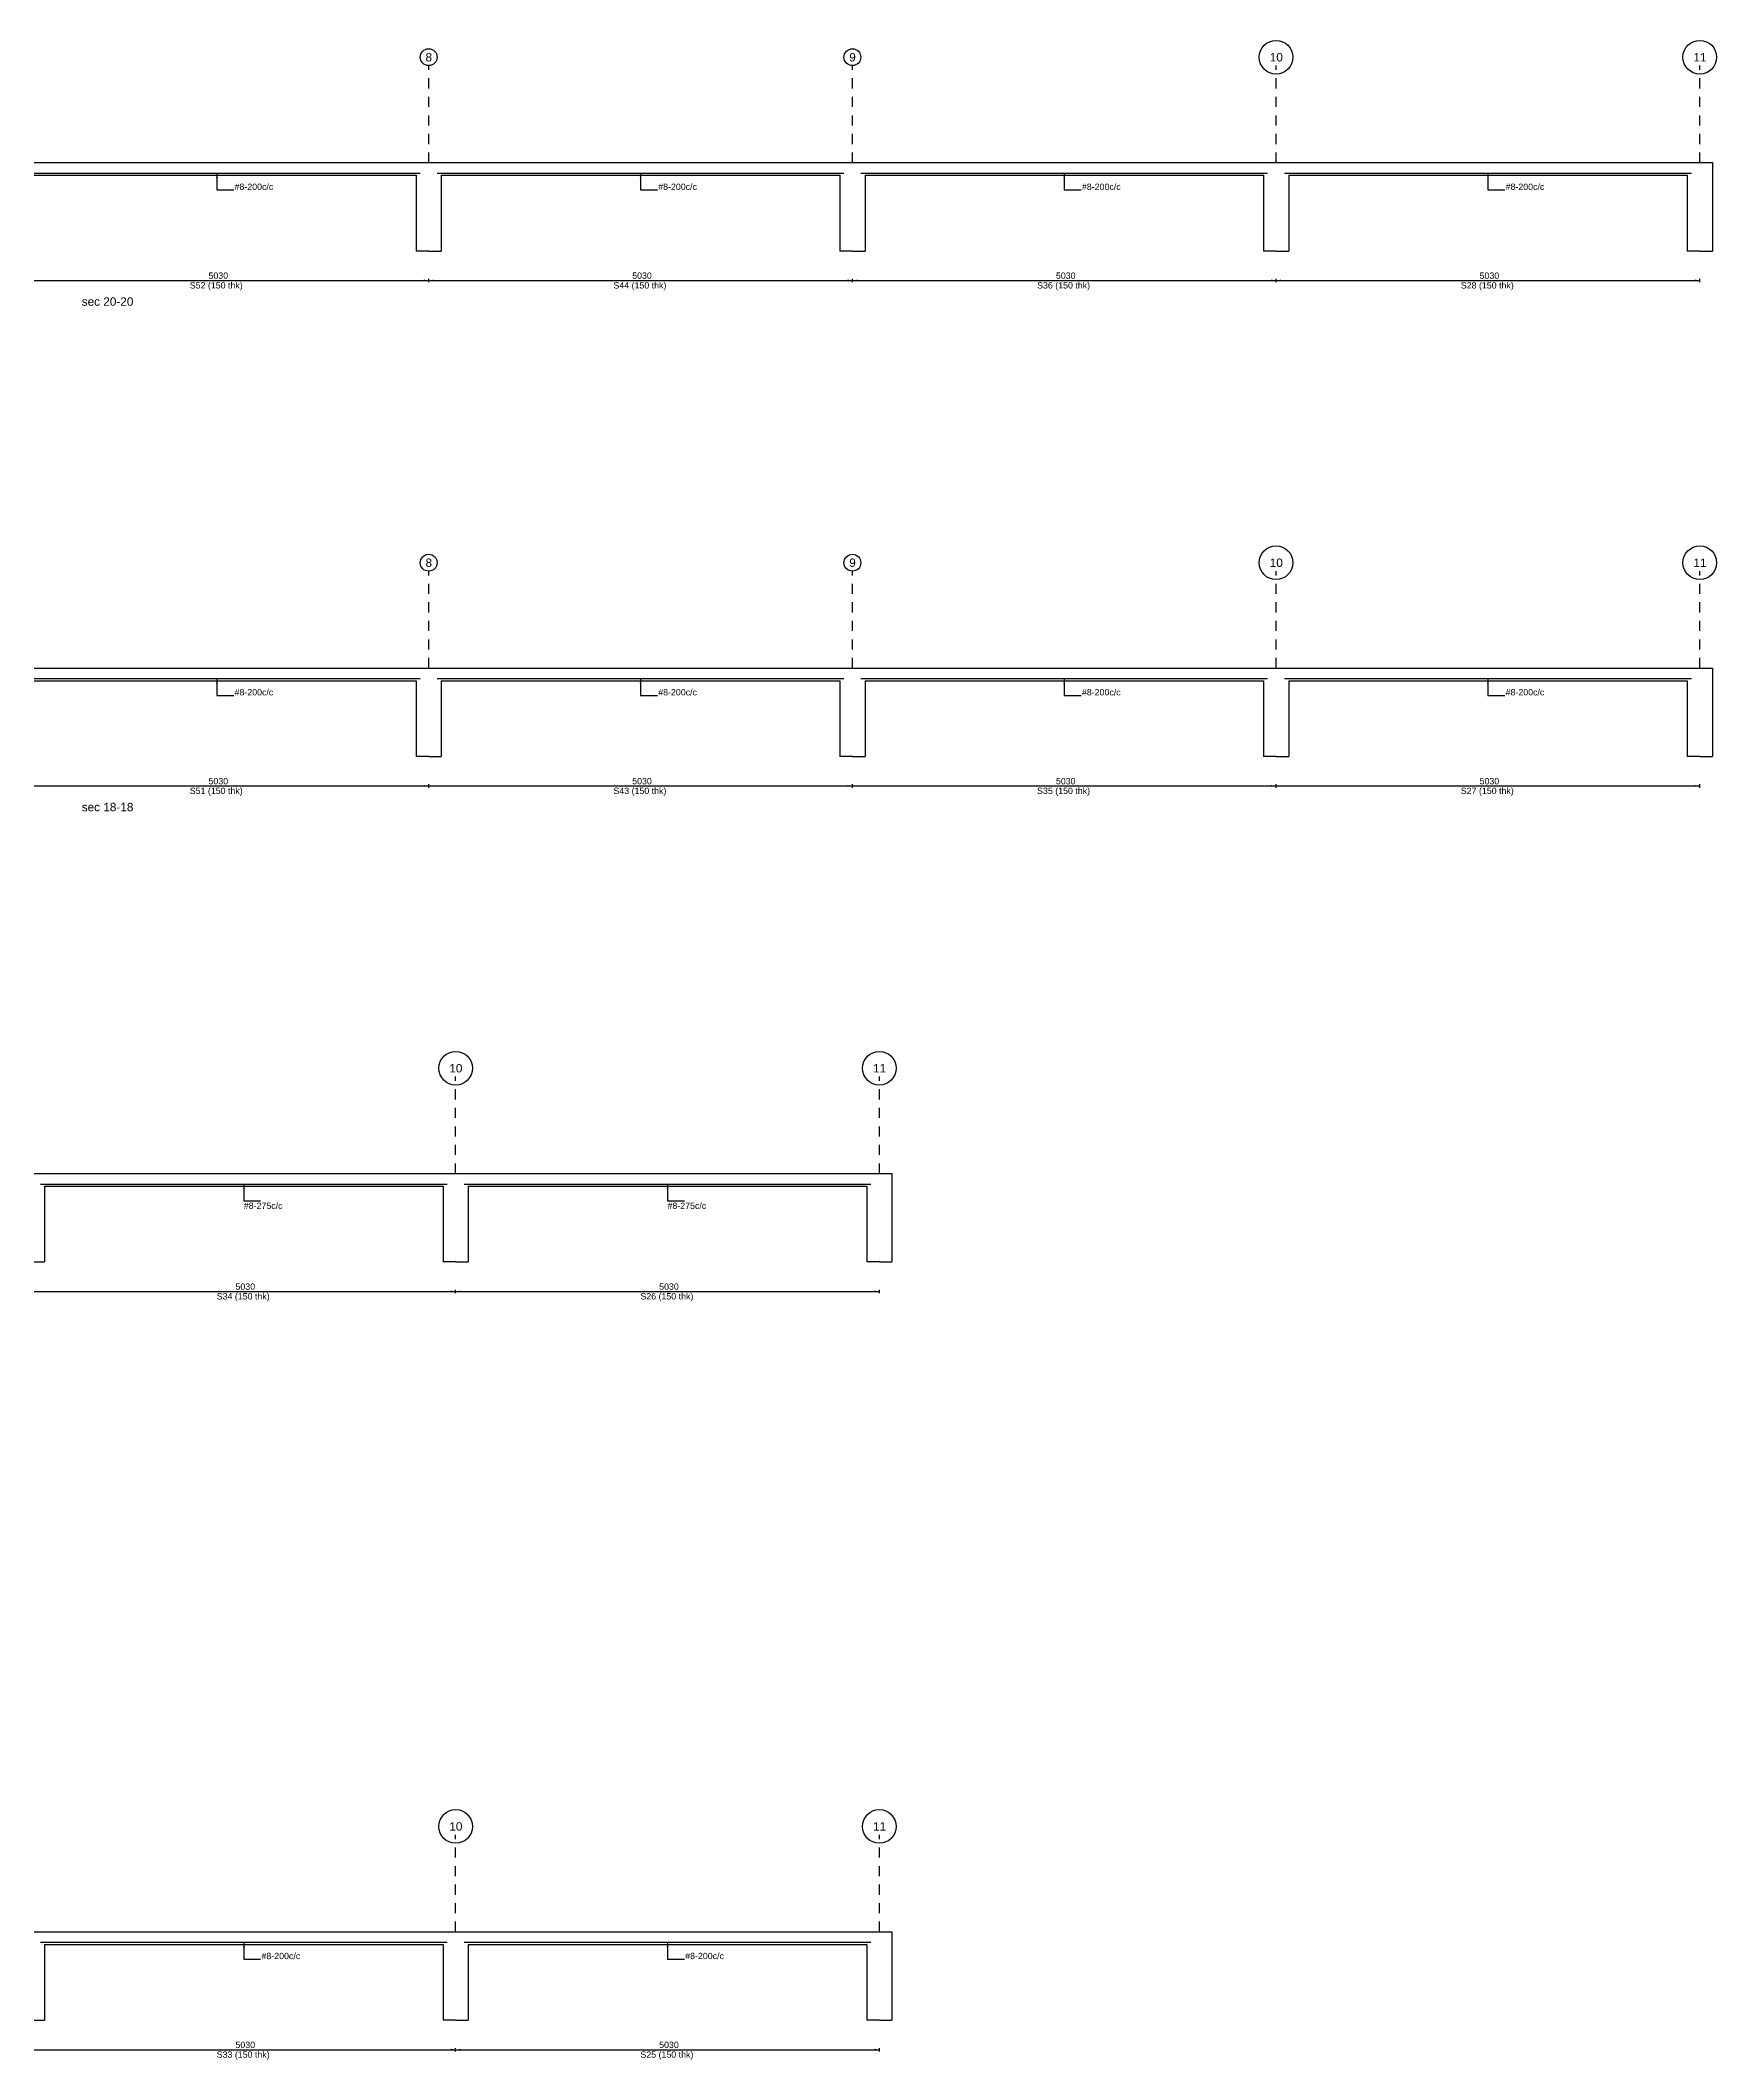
# Model space of a CAD drawing. Extents: x 0 to 119, y -5 to 121.
# Drawn here: x 88.42 to 108.32, y 97.36 to 121.33 of the extents above; entities that cross this region are included whole.
import ezdxf

# ---------------------------------------------------------------- set-up
doc = ezdxf.new("R2010")
doc.units = 0
doc.linetypes.add('ACAD_ISO02W100', pattern=[15, 12, -3])
for name, color, linetype in [('Axisline', 7, 'CONTINUOUS'), ('Axisline_Name', 1, 'CONTINUOUS'), ('LongBars', 1, 'CONTINUOUS'), ('Longsection', 2, 'CONTINUOUS'), ('Section_Name', 1, 'CONTINUOUS'), ('Slab_Bottom_Steel', 1, 'CONTINUOUS'), ('Slab_ID', 4, 'CONTINUOUS'), ('Span_Dim', 7, 'CONTINUOUS'), ('span_line', 7, 'CONTINUOUS')]:
    doc.layers.add(name, color=color, linetype=linetype)
doc.styles.add('STRUDS_Arial', font='ARIAL.TTF', dxfattribs={"height": 0.04})

msp = doc.modelspace()

# ---------------------------------------------------------------- linework, layer by layer
at = {"layer": 'Axisline', "linetype": 'ACAD_ISO02W100', "ltscale": 0.01}
for p, q in [((93.028, 119.88), (93.028, 121.03)), ((98.058, 119.88), (98.058, 121.03)), ((103.088, 119.88), (103.088, 121.03)), ((108.118, 119.88), (108.118, 121.03)), ((93.028, 113.88), (93.028, 115.03)), ((98.058, 113.88), (98.058, 115.03)), ((103.088, 113.88), (103.088, 115.03)), ((108.118, 113.88), (108.118, 115.03)), ((93.348, 107.88), (93.348, 109.03)), ((98.378, 107.88), (98.378, 109.03)), ((93.348, 98.88), (93.348, 100.03)), ((98.378, 98.88), (98.378, 100.03))]:
    msp.add_line(p, q, dxfattribs=at)
at = {"layer": 'Axisline'}
for centre, radius in [((103.088, 121.13), 0.2), ((108.118, 121.13), 0.2), ((93.028, 121.13), 0.1), ((98.058, 121.13), 0.1), ((103.088, 115.13), 0.2), ((108.118, 115.13), 0.2), ((93.028, 115.13), 0.1), ((98.058, 115.13), 0.1), ((93.348, 109.13), 0.2), ((98.378, 109.13), 0.2), ((93.348, 100.13), 0.2), ((98.378, 100.13), 0.2)]:
    msp.add_circle(centre, radius, dxfattribs=at)
at = {"layer": 'Longsection'}
for p, q in [((87.998, 119.88), (93.028, 119.88)), ((93.028, 119.88), (98.058, 119.88)), ((98.058, 119.88), (103.088, 119.88)), ((103.088, 119.88), (108.118, 119.88)), ((108.118, 119.88), (108.268, 119.88)), ((108.268, 119.88), (108.268, 118.83)), ((88.148, 119.73), (92.878, 119.73)), ((92.878, 119.73), (92.878, 118.83)), ((93.178, 119.73), (97.908, 119.73)), ((93.178, 119.73), (93.178, 118.83)), ((97.908, 119.73), (97.908, 118.83)), ((98.208, 119.73), (102.938, 119.73)), ((98.208, 119.73), (98.208, 118.83)), ((102.938, 119.73), (102.938, 118.83)), ((103.238, 119.73), (107.968, 119.73)), ((103.238, 119.73), (103.238, 118.83)), ((107.968, 119.73), (107.968, 118.83)), ((93.028, 118.83), (92.878, 118.83)), ((93.028, 118.83), (93.178, 118.83)), ((98.058, 118.83), (97.908, 118.83)), ((98.058, 118.83), (98.208, 118.83)), ((103.088, 118.83), (102.938, 118.83)), ((103.088, 118.83), (103.238, 118.83)), ((108.118, 118.83), (107.968, 118.83)), ((108.118, 118.83), (108.268, 118.83)), ((87.998, 113.88), (93.028, 113.88)), ((93.028, 113.88), (98.058, 113.88)), ((98.058, 113.88), (103.088, 113.88)), ((103.088, 113.88), (108.118, 113.88)), ((108.118, 113.88), (108.268, 113.88)), ((108.268, 113.88), (108.268, 112.83)), ((88.148, 113.73), (92.878, 113.73)), ((92.878, 113.73), (92.878, 112.83)), ((93.178, 113.73), (97.908, 113.73)), ((93.178, 113.73), (93.178, 112.83)), ((97.908, 113.73), (97.908, 112.83)), ((98.208, 113.73), (102.938, 113.73)), ((98.208, 113.73), (98.208, 112.83)), ((102.938, 113.73), (102.938, 112.83)), ((103.238, 113.73), (107.968, 113.73)), ((103.238, 113.73), (103.238, 112.83)), ((107.968, 113.73), (107.968, 112.83)), ((93.028, 112.83), (92.878, 112.83)), ((93.028, 112.83), (93.178, 112.83)), ((98.058, 112.83), (97.908, 112.83)), ((98.058, 112.83), (98.208, 112.83)), ((103.088, 112.83), (102.938, 112.83)), ((103.088, 112.83), (103.238, 112.83)), ((108.118, 112.83), (107.968, 112.83)), ((108.118, 112.83), (108.268, 112.83)), ((88.318, 107.88), (93.348, 107.88)), ((93.348, 107.88), (98.378, 107.88)), ((98.378, 107.88), (98.528, 107.88)), ((98.528, 107.88), (98.528, 106.83)), ((88.468, 107.73), (93.198, 107.73)), ((88.468, 107.73), (88.468, 106.83)), ((93.198, 107.73), (93.198, 106.83)), ((93.498, 107.73), (98.228, 107.73)), ((93.498, 107.73), (93.498, 106.83)), ((98.228, 107.73), (98.228, 106.83)), ((88.318, 106.83), (88.468, 106.83)), ((93.348, 106.83), (93.198, 106.83)), ((93.348, 106.83), (93.498, 106.83)), ((98.378, 106.83), (98.228, 106.83)), ((98.378, 106.83), (98.528, 106.83)), ((88.318, 98.88), (93.348, 98.88)), ((93.348, 98.88), (98.378, 98.88)), ((98.378, 98.88), (98.528, 98.88)), ((98.528, 98.88), (98.528, 97.83)), ((88.468, 98.73), (93.198, 98.73)), ((88.468, 98.73), (88.468, 97.83)), ((93.198, 98.73), (93.198, 97.83)), ((93.498, 98.73), (98.228, 98.73)), ((93.498, 98.73), (93.498, 97.83)), ((98.228, 98.73), (98.228, 97.83)), ((88.318, 97.83), (88.468, 97.83)), ((93.348, 97.83), (93.198, 97.83)), ((93.348, 97.83), (93.498, 97.83)), ((98.378, 97.83), (98.228, 97.83)), ((98.378, 97.83), (98.528, 97.83))]:
    msp.add_line(p, q, dxfattribs=at)
at = {"layer": 'Slab_Bottom_Steel'}
for p, q in [((88.098, 119.755), (92.928, 119.755)), ((90.513, 119.755), (90.513, 119.555)), ((93.128, 119.755), (97.958, 119.755)), ((95.543, 119.755), (95.543, 119.555)), ((98.158, 119.755), (102.988, 119.755)), ((100.573, 119.755), (100.573, 119.555)), ((103.188, 119.755), (108.018, 119.755)), ((105.603, 119.755), (105.603, 119.555)), ((90.513, 119.555), (90.713, 119.555)), ((95.543, 119.555), (95.743, 119.555)), ((100.573, 119.555), (100.773, 119.555)), ((105.603, 119.555), (105.803, 119.555)), ((88.098, 113.755), (92.928, 113.755)), ((90.513, 113.755), (90.513, 113.555)), ((93.128, 113.755), (97.958, 113.755)), ((95.543, 113.755), (95.543, 113.555)), ((98.158, 113.755), (102.988, 113.755)), ((100.573, 113.755), (100.573, 113.555)), ((103.188, 113.755), (108.018, 113.755)), ((105.603, 113.755), (105.603, 113.555)), ((90.513, 113.555), (90.713, 113.555)), ((95.543, 113.555), (95.743, 113.555)), ((100.573, 113.555), (100.773, 113.555)), ((105.603, 113.555), (105.803, 113.555)), ((88.418, 107.755), (93.248, 107.755)), ((90.833, 107.755), (90.833, 107.555)), ((93.448, 107.755), (98.278, 107.755)), ((95.863, 107.755), (95.863, 107.555)), ((90.833, 107.555), (91.033, 107.555)), ((95.863, 107.555), (96.063, 107.555)), ((88.418, 98.755), (93.248, 98.755)), ((90.833, 98.755), (90.833, 98.555)), ((93.448, 98.755), (98.278, 98.755)), ((95.863, 98.755), (95.863, 98.555)), ((90.833, 98.555), (91.033, 98.555)), ((95.863, 98.555), (96.063, 98.555))]:
    msp.add_line(p, q, dxfattribs=at)
for points in [[(90.513, 119.755), (90.503, 119.695), (90.513, 119.755), (90.523, 119.695)], [(95.543, 119.755), (95.533, 119.695), (95.543, 119.755), (95.553, 119.695)], [(100.573, 119.755), (100.563, 119.695), (100.573, 119.755), (100.583, 119.695)], [(105.603, 119.755), (105.593, 119.695), (105.603, 119.755), (105.613, 119.695)], [(90.513, 113.755), (90.503, 113.695), (90.513, 113.755), (90.523, 113.695)], [(95.543, 113.755), (95.533, 113.695), (95.543, 113.755), (95.553, 113.695)], [(100.573, 113.755), (100.563, 113.695), (100.573, 113.755), (100.583, 113.695)], [(105.603, 113.755), (105.593, 113.695), (105.603, 113.755), (105.613, 113.695)], [(90.833, 107.755), (90.823, 107.695), (90.833, 107.755), (90.843, 107.695)], [(95.863, 107.755), (95.853, 107.695), (95.863, 107.755), (95.873, 107.695)], [(90.833, 98.755), (90.823, 98.695), (90.833, 98.755), (90.843, 98.695)], [(95.863, 98.755), (95.853, 98.695), (95.863, 98.755), (95.873, 98.695)]]:
    msp.add_solid(points, dxfattribs=at)
at = {"layer": 'Span_Line'}
for p, q in [((87.998, 118.48), (93.028, 118.48)), ((93.028, 118.46), (93.028, 118.5)), ((93.028, 118.46), (93.028, 118.5)), ((93.028, 118.48), (98.058, 118.48)), ((98.058, 118.46), (98.058, 118.5)), ((98.058, 118.46), (98.058, 118.5)), ((98.058, 118.48), (103.088, 118.48)), ((103.088, 118.46), (103.088, 118.5)), ((103.088, 118.46), (103.088, 118.5)), ((103.088, 118.48), (108.118, 118.48)), ((108.118, 118.46), (108.118, 118.5)), ((87.998, 112.48), (93.028, 112.48)), ((93.028, 112.46), (93.028, 112.5)), ((93.028, 112.46), (93.028, 112.5)), ((93.028, 112.48), (98.058, 112.48)), ((98.058, 112.46), (98.058, 112.5)), ((98.058, 112.46), (98.058, 112.5)), ((98.058, 112.48), (103.088, 112.48)), ((103.088, 112.46), (103.088, 112.5)), ((103.088, 112.46), (103.088, 112.5)), ((103.088, 112.48), (108.118, 112.48)), ((108.118, 112.46), (108.118, 112.5)), ((88.318, 106.48), (93.348, 106.48)), ((93.348, 106.46), (93.348, 106.5)), ((93.348, 106.46), (93.348, 106.5)), ((93.348, 106.48), (98.378, 106.48)), ((98.378, 106.46), (98.378, 106.5)), ((88.318, 97.48), (93.348, 97.48)), ((93.348, 97.46), (93.348, 97.5)), ((93.348, 97.46), (93.348, 97.5)), ((93.348, 97.48), (98.378, 97.48)), ((98.378, 97.46), (98.378, 97.5))]:
    msp.add_line(p, q, dxfattribs=at)
for points in [[(93.028, 118.48), (92.968, 118.492), (93.028, 118.48), (92.968, 118.47)], [(93.028, 118.48), (93.088, 118.49), (93.028, 118.48), (93.088, 118.47)], [(98.058, 118.48), (97.998, 118.492), (98.058, 118.48), (97.998, 118.47)], [(98.058, 118.48), (98.118, 118.49), (98.058, 118.48), (98.118, 118.47)], [(103.088, 118.48), (103.028, 118.492), (103.088, 118.48), (103.028, 118.47)], [(103.088, 118.48), (103.148, 118.49), (103.088, 118.48), (103.148, 118.47)], [(108.118, 118.48), (108.058, 118.492), (108.118, 118.48), (108.058, 118.47)], [(93.028, 112.48), (92.968, 112.492), (93.028, 112.48), (92.968, 112.47)], [(93.028, 112.48), (93.088, 112.49), (93.028, 112.48), (93.088, 112.47)], [(98.058, 112.48), (97.998, 112.492), (98.058, 112.48), (97.998, 112.47)], [(98.058, 112.48), (98.118, 112.49), (98.058, 112.48), (98.118, 112.47)], [(103.088, 112.48), (103.028, 112.492), (103.088, 112.48), (103.028, 112.47)], [(103.088, 112.48), (103.148, 112.49), (103.088, 112.48), (103.148, 112.47)], [(108.118, 112.48), (108.058, 112.492), (108.118, 112.48), (108.058, 112.47)], [(93.348, 106.48), (93.288, 106.492), (93.348, 106.48), (93.288, 106.47)], [(93.348, 106.48), (93.408, 106.49), (93.348, 106.48), (93.408, 106.47)], [(98.378, 106.48), (98.318, 106.492), (98.378, 106.48), (98.318, 106.47)], [(93.348, 97.48), (93.288, 97.492), (93.348, 97.48), (93.288, 97.47)], [(93.348, 97.48), (93.408, 97.49), (93.348, 97.48), (93.408, 97.47)], [(98.378, 97.48), (98.318, 97.492), (98.378, 97.48), (98.318, 97.47)]]:
    msp.add_solid(points, dxfattribs=at)

# ---------------------------------------------------------------- texts
at = {"layer": 'Axisline_Name', "style": 'STRUDS_Arial'}
for s, p in [('8', (92.9905, 121.08)), ('9', (98.0205, 121.08)), ('10', (103.013, 121.08)), ('11', (108.043, 121.08)), ('8', (92.9905, 115.08)), ('9', (98.0205, 115.08)), ('10', (103.013, 115.08)), ('11', (108.043, 115.08)), ('10', (93.273, 109.08)), ('11', (98.303, 109.08)), ('10', (93.273, 100.08)), ('11', (98.303, 100.08))]:
    msp.add_text(s, height=0.1, dxfattribs=at).set_placement(p)
at = {"layer": 'LongBars', "style": 'STRUDS_Arial'}
for p in [(90.723, 119.555), (95.753, 119.555), (100.783, 119.555), (105.813, 119.555), (90.723, 113.555), (95.753, 113.555), (100.783, 113.555), (105.813, 113.555), (91.043, 98.555), (96.073, 98.555)]:
    msp.add_text('#8-200c/c', height=0.075, dxfattribs=at).set_placement(p)
at = {"layer": 'Section_name', "style": 'STRUDS_Arial'}
for s, p in [('sec 20-20', (88.909, 118.18)), ('sec 18-18', (88.909, 112.18))]:
    msp.add_text(s, height=0.1, dxfattribs=at).set_placement(p)
at = {"layer": 'Slab_Bottom_Steel', "style": 'STRUDS_Arial'}
for p in [(90.833, 107.46), (95.863, 107.46)]:
    msp.add_text('#8-275c/c', height=0.075, dxfattribs=at).set_placement(p)
at = {"layer": 'Slab_ID', "style": 'STRUDS_Arial'}
for s, p in [('S52 (150 thk)', (90.1913, 118.385)), ('S44 (150 thk)', (95.2213, 118.385)), ('S36 (150 thk)', (100.251, 118.385)), ('S28 (150 thk)', (105.281, 118.385)), ('S51 (150 thk)', (90.1913, 112.385)), ('S43 (150 thk)', (95.2213, 112.385)), ('S35 (150 thk)', (100.251, 112.385)), ('S27 (150 thk)', (105.281, 112.385)), ('S34 (150 thk)', (90.5113, 106.385)), ('S26 (150 thk)', (95.5413, 106.385)), ('S33 (150 thk)', (90.5113, 97.385)), ('S25 (150 thk)', (95.5413, 97.385))]:
    msp.add_text(s, height=0.075, dxfattribs=at).set_placement(p)
at = {"layer": 'Span_Dim', "style": 'STRUDS_Arial'}
for p in [(90.414, 118.5), (95.444, 118.5), (100.474, 118.5), (105.504, 118.5), (90.414, 112.5), (95.444, 112.5), (100.474, 112.5), (105.504, 112.5), (90.734, 106.5), (95.764, 106.5), (90.734, 97.5), (95.764, 97.5)]:
    msp.add_text('5030', height=0.075, dxfattribs=at).set_placement(p)

doc.saveas('drawing.dxf')
